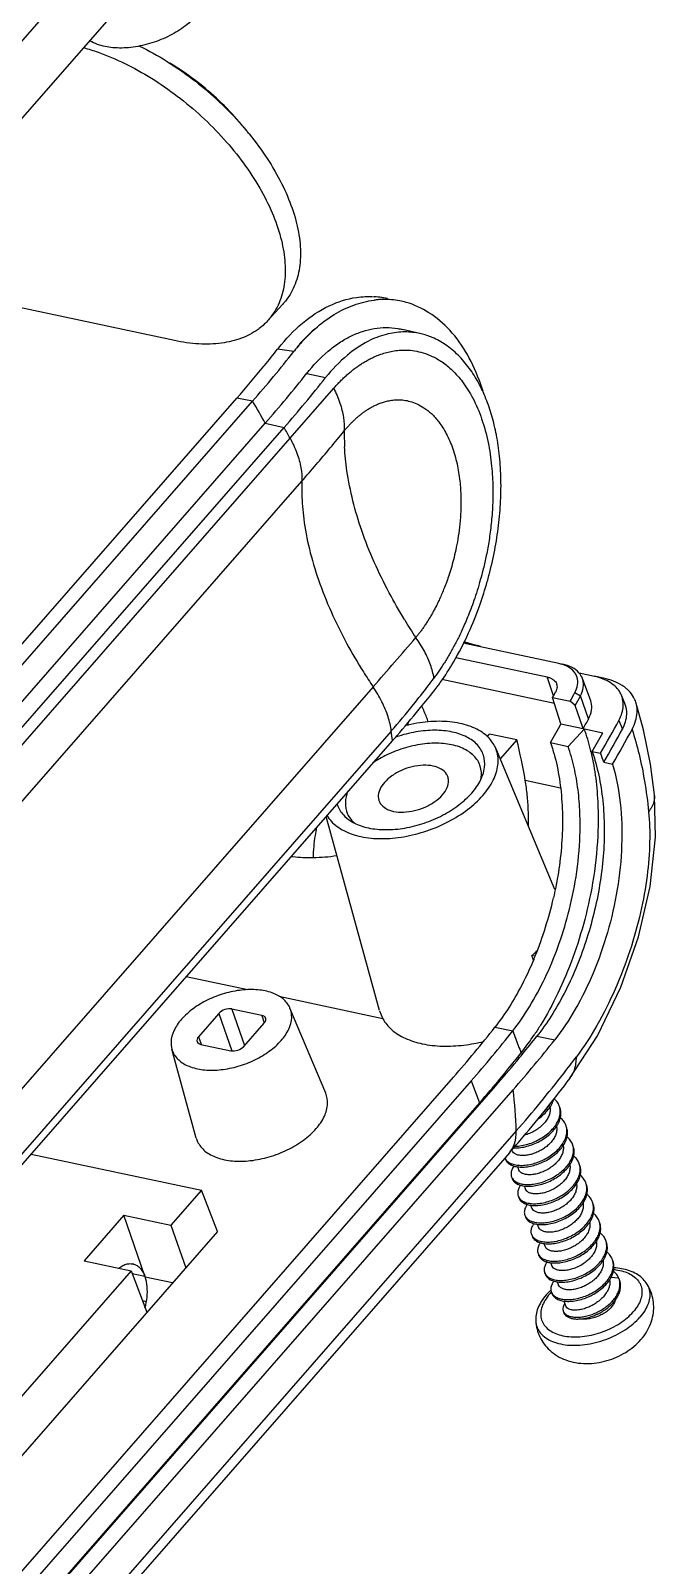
# Model space of a CAD drawing. Header units: millimetres. Extents: x 1786 to 4177, y -2705 to -1639.
# Drawn here: x 3550 to 3573.3, y -1758.7 to -1701.4 of the extents above; entities that cross this region are included whole.
import ezdxf

# ---------------------------------------------------------------- set-up
doc = ezdxf.new("R2010")
doc.units = ezdxf.units.MM

# ---------------------------------------------------------------- blocks, each defined once
blk = doc.blocks.new('*u138')
at = {"color": 7, "linetype": 'Continuous'}
for p, q in [((-7.821, -6.121, 0), (49.232, 59.084, 0)), ((-6.627, -8.152, 0), (50.427, 57.052, 0)), ((52.238, 41.722, 0), (39.396, 44.445, 0)), ((56.334, 42.585, 0), (57.001, 43.317, 0)), ((61.605, 43.561, 0), (61.433, 43.593, 0)), ((63.074, 42.016, 0), (62.258, 42.207, 0)), ((57.488, 41.241, 0), (56.775, 41.345, 0)), ((56.169, 40.592, 0), (56.196, 40.625, 0)), ((58.057, 40.281, 0), (58.885, 40.093, 0)), ((-2.067, -26.009, 0), (54.987, 39.196, 0)), ((55.674, 39.061, 0), (54.987, 39.196, 0)), ((57.321, 37.431, 0), (59.24, 39.624, 0)), ((-1.38, -26.144, 0), (55.674, 39.061, 0)), ((-0.819, -27.114, 0), (56.234, 38.091, 0)), ((0.007, -27.302, 0), (57.061, 37.903, 0)), ((56.234, 38.091, 0), (57.061, 37.903, 0)), ((0.267, -27.773, 0), (57.32, 37.432, 0)), ((0.788, -29.655, 0), (57.842, 35.55, 0)), ((69.133, 27.54, 0), (64.929, 28.432, 0)), ((65.131, 28.412, 0), (64.946, 28.464, 0)), ((64.996, 28.491, 0), (65.141, 28.45, 0)), ((65.141, 28.45, 0), (65.236, 28.423, 0)), ((65.236, 28.423, 0), (65.552, 28.335, 0)), ((64.604, 27.803, 0), (68.618, 26.952, 0)), ((68.892, 26.12, 0), (68.618, 26.952, 0)), ((70.697, 26.974, 0), (70.028, 27.116, 0)), ((71.097, 26.899, 0), (70.699, 26.983, 0)), ((60.968, 26.523, 0), (3.914, -38.682, 0)), ((63.99, 26.85, 0), (68.936, 25.801, 0)), ((69.839, 26.275, 0), (70.075, 26.118, 0)), ((70.531, 25.902, 0), (70.166, 26.889, 0)), ((62.998, 25.54, 0), (63.055, 25.61, 0)), ((68.856, 26.054, 0), (69.631, 25.89, 0)), ((69.223, 24.893, 0), (68.856, 26.054, 0)), ((69.849, 25.699, 0), (69.631, 25.89, 0)), ((70.204, 24.685, 0), (69.849, 25.699, 0)), ((70.44, 25.122, 0), (70.075, 26.118, 0)), ((72.033, 25.784, 0), (71.878, 26.154, 0)), ((71.769, 25.049, 0), (71.925, 24.666, 0)), ((61.77, 24.581, 0), (4.717, -40.624, 0)), ((65.981, 24.32, 0), (66.088, 24.442, 0)), ((67.283, 24.188, 0), (66.088, 24.442, 0)), ((69.223, 24.893, 0), (70.204, 24.685, 0)), ((69.538, 23.906, 0), (70.252, 24.675, 0)), ((70.252, 24.675, 0), (71.061, 24.503, 0)), ((4.768, -41.051, 0), (61.822, 24.154, 0)), ((68.961, 17.625, 0), (66.355, 23.824, 0)), ((67.283, 24.188, 0), (66.552, 23.354, 0)), ((68.764, 24.07, 0), (69.538, 23.906, 0)), ((70.594, 23.682, 0), (70.959, 23.604, 0)), ((71.108, 23.208, 0), (71.49, 23.127, 0)), ((67.653, 22.417, 0), (69.199, 22.09, 0)), ((73.37, 19.917, 0), (73.326, 21.779, 0)), ((73.326, 21.779, 0), (73.326, 21.779, 0)), ((61.251, 12.309, 0), (58.907, 20.822, 0)), ((68.079, 14.691, 0), (67.942, 14.72, 0)), ((68.015, 14.527, 0), (67.942, 14.72, 0)), ((55.459, 13.213, 0), (52.751, 13.787, 0)), ((61.394, 11.954, 0), (56.832, 12.921, 0)), ((54.195, 12.186, 0), (53.297, 11.161, 0)), ((54.195, 12.186, 0), (54.763, 10.544, 0)), ((56.079, 12.099, 0), (54.763, 12.378, 0)), ((54.763, 12.378, 0), (55.318, 10.773, 0)), ((58.889, 8.684, 0), (57.318, 12.419, 0)), ((61.252, 12.305, 0), (61.394, 11.954, 0)), ((55.288, 10.738, 0), (56.186, 11.764, 0)), ((56.079, 12.099, 0), (56.189, 11.765, 0)), ((66.322, 11.58, 0), (67.104, 11.414, 0)), ((53.297, 11.161, 0), (53.417, 10.83, 0)), ((53.404, 10.826, 0), (54.72, 10.547, 0)), ((68.17, 11.188, 0), (68.948, 11.023, 0)), ((53.201, 6.714, 0), (52.125, 10.621, 0)), ((67.47, 10.45, 0), (67.556, 10.432, 0)), ((7.448, -55.816, 0), (64.502, 9.389, 0)), ((65.283, 9.223, 0), (8.229, -55.981, 0)), ((9.293, -56.207, 0), (66.347, 8.998, 0)), ((10.07, -56.372, 0), (67.124, 8.833, 0)), ((65.283, 9.223, 0), (65.649, 8.259, 0)), ((66.31, 9.028, 0), (66.274, 8.986, 0)), ((69.619, 9.338, 0), (69.62, 9.339, 0)), ((65.649, 8.259, 0), (8.595, -56.945, 0)), ((67.258, 7.027, 0), (10.205, -58.178, 0)), ((67.075, 6.168, 0), (67.067, 6.189, 0)), ((66.955, 6.059, 0), (9.902, -59.146, 0)), ((45.947, 6.011, 0), (53.437, 4.423, 0)), ((66.765, 5.841, 0), (66.784, 5.783, 0)), ((67.366, 5.326, 0), (67.323, 5.451, 0)), ((67.049, 5.018, 0), (67.076, 4.941, 0)), ((53.437, 4.423, 0), (52.089, 2.883, 0)), ((54.129, 2.605, 0), (53.437, 4.423, 0)), ((67.341, 4.176, 0), (67.367, 4.099, 0)), ((67.658, 4.484, 0), (67.615, 4.608, 0)), ((67.949, 3.642, 0), (67.906, 3.766, 0)), ((50.018, 3.322, 0), (48.268, 1.322, 0)), ((50.018, 3.322, 0), (52.089, 2.883, 0)), ((50.942, 0.65, 0), (50.018, 3.322, 0)), ((52.089, 2.883, 0), (52.736, 1.013, 0)), ((67.632, 3.334, 0), (67.659, 3.258, 0)), ((68.241, 2.8, 0), (68.198, 2.924, 0)), ((54.129, 2.605, 0), (5.977, -52.427, 0)), ((67.924, 2.492, 0), (67.951, 2.416, 0)), ((68.532, 1.958, 0), (68.489, 2.082, 0)), ((68.216, 1.65, 0), (68.242, 1.574, 0)), ((50.339, 0.883, 0), (5.33, -50.557, 0)), ((48.268, 1.322, 0), (50.339, 0.883, 0)), ((50.339, 0.883, 0), (51.031, -0.935, 0)), ((50.381, 0.773, 0), (50.94, 0.655, 0)), ((68.507, 0.808, 0), (68.534, 0.732, 0)), ((68.824, 1.116, 0), (68.781, 1.24, 0)), ((50.94, 0.655, 0), (50.955, 0.614, 0)), ((52.162, 0.357, 0), (50.955, 0.613, 0)), ((69.115, 0.274, 0), (69.072, 0.399, 0)), ((71.425, 0.607, 0), (71.758, 0.582, 0)), ((71.779, 0.528, 0), (71.758, 0.582, 0)), ((71.805, 0.452, 0), (71.779, 0.528, 0)), ((50.836, -0.422, 0), (51.002, -0.457, 0)), ((68.799, -0.034, 0), (68.825, -0.11, 0)), ((69.442, -0.669, 0), (69.363, -0.442, 0)), ((69.321, -0.875, 0), (69.348, -0.952, 0))]:
    blk.add_line(p, q, dxfattribs=at)
at = {"color": 7, "linetype": 'Continuous', "elevation": 0}
for points in [[(73.326, 21.779), (73.155, 23.125), (72.852, 24.629), (72.512, 25.842)], [(69.619, 9.338), (70.822, 11.194), (71.858, 13.339), (72.629, 15.546), (73.137, 17.753), (73.37, 19.917)]]:
    blk.add_lwpolyline(points, dxfattribs=at)
at = {"color": 7, "linetype": 'Continuous'}
for centre, radius, start, end in [((61.476, 39.727, 0), 3.796, 94.43576, 97.01885), ((60.785, 40.169, 0), 3.485, 80.64893, 86.18584), ((61.469, 39.814, 0), 3.709, 91.87172, 94.43507), ((61.472, 39.978, 0), 3.545, 90.72969, 92.01654), ((61.464, 39.926, 0), 3.596, 90.65311, 91.85158), ((60.798, 40.253, 0), 3.4, 79.23643, 80.63051), ((61.464, 39.909, 0), 3.614, 79.41422, 90.65339), ((61.473, 40.008, 0), 3.515, 79.2898, 90.75265), ((13.254, 76.214, 0), 56.39, 318.78696, 321.66841), ((14.168, 75.017, 0), 54.306, 320.70648, 321.6806), ((66.815, 33.494, 0), 12.745, 141.72584, 141.97844), ((64.215, 35.943, 0), 8.563, 141.54629, 141.78482), ((12.345, 76.518, 0), 56.668, 318.80589, 320.65515), ((13.605, 75.428, 0), 56.668, 318.78696, 321.66841), ((13.672, 75.903, 0), 57.676, 318.78787, 321.61956), ((11.579, 12.918, 0), 51.262, 29.41076, 30.66309), ((12.792, 13.212, 0), 50.688, 28.54232, 29.15085), ((70.944, 37.672, 0), 11.244, 179.58398, 183.11305), ((66.881, 35.2, 0), 9.046, 177.78149, 181.32492), ((51.003, 35.331, 0), 15.247, 343.88241, 344.45274), ((86.363, 43.993, 0), 28.066, 211.14947, 213.06438), ((-208.015, 261.823, 0), 357.378, 318.82119, 319.2795), ((81.05, 40.058, 0), 24.217, 212.1432, 213.97928), ((34.022, 48.853, 0), 36.866, 321.18527, 322.7719), ((19.481, 61.307, 0), 56.33, 320.67529, 321.63293), ((34.05, 48.831, 0), 36.83, 322.77192, 323.46659), ((56.041, 32.362, 0), 9.698, 321.64295, 323.34628), ((55.669, 32.64, 0), 10.163, 323.34203, 324.43896), ((33.314, 45.333, 0), 40.434, 331.52284, 331.90903), ((33.523, 45.659, 0), 41.166, 331.2989, 331.90865), ((34.161, 48.74, 0), 36.686, 318.81341, 321.18634), ((57.285, 22.864, 0), 6.467, 21.04012, 25.76924), ((33.615, 45.579, 0), 41.329, 331.24821, 331.9085), ((17.727, 62.752, 0), 58.602, 319.08691, 320.5805), ((58.436, 25.077, 0), 4.085, 356.43755, 358.41472), ((57.662, 23.015, 0), 6.061, 19.95638, 20.99246), ((57.78, 23.058, 0), 5.935, 18.74264, 19.95695), ((33.99, 44.578, 0), 41.318, 331.21908, 331.90872), ((33.402, 45.599, 0), 43.524, 329.64616, 331.82594), ((36.078, 21.266, 0), 25.905, 6.40122, 7.35339), ((16.608, 63.715, 0), 60.078, 318.81417, 319.09142), ((63.861, 18.809, 0), 5.821, 108.64418, 109.17588), ((32.887, 44.624, 0), 41.347, 330.19196, 331.49778), ((60.846, 21.428, 0), 9.95, 13.50255, 19.04679), ((33.071, 45.578, 0), 43.444, 329.73503, 330.98115), ((33.53, 45.231, 0), 43.555, 329.62731, 331.82518), ((33.949, 45.216, 0), 43.557, 329.52744, 331.82913), ((43.637, 18.317, 0), 24.364, 9.68992, 13.94586), ((60.239, 21.272, 0), 10.576, 13.11289, 13.55352), ((60.582, 19.486, 0), 11.165, 19.47307, 21.64438), ((58.262, 26.353, 0), 7.324, 270.54918, 278.75148), ((52.644, 20.974, 0), 16.67, 337.9521, 347.09557), ((64.616, 18.542, 0), 5.067, 311.03005, 314.51077), ((53.577, 20.615, 0), 15.67, 337.24167, 337.70355), ((53.501, 20.646, 0), 15.753, 337.7033, 337.88751), ((23.301, 45.467, 0), 54.764, 318.793, 321.77315), ((23.171, 46.09, 0), 55.969, 318.79971, 321.71637), ((23.549, 46.986, 0), 57.918, 318.79522, 321.61512), ((58.35, 17.718, 0), 11.662, 321.44719, 326.38418), ((24.658, 45.579, 0), 55.461, 320.63026, 321.67781), ((24.347, 44.465, 0), 54.924, 319.81984, 321.73404), ((23.734, 46.334, 0), 56.655, 320.22698, 320.63249), ((27.172, 42.369, 0), 53.437, 322.11052, 323.09206), ((22.561, 47.316, 0), 58.185, 318.8095, 320.2225), ((24.341, 44.61, 0), 57.047, 318.79074, 322.08084), ((22.489, 46.027, 0), 57.351, 318.81213, 319.76995), ((43.155, 6.139, 0), 24.12, 2.10807, 6.41184), ((25.043, 42.845, 0), 55.765, 319.68564, 323.07056), ((67.543, 8.92, 0), 1.403, 326.73009, 329.09736), ((68.494, 7.876, 0), 0.7, 12.4725, 19.05235), ((22.372, 45.071, 0), 59.242, 318.81248, 319.71457), ((68.784, 7.034, 0), 0.701, 12.47519, 19.04789), ((69.075, 6.191, 0), 0.702, 12.47826, 19.04456), ((67.114, 5.984, 0), 0.377, 202.11955, 211.46949), ((67.111, 5.982, 0), 0.374, 211.47393, 213.19007), ((67.246, 6.126, 0), 0.572, 233.95969, 239.85896), ((69.365, 5.349, 0), 0.703, 12.48164, 19.04233), ((67.406, 5.142, 0), 0.378, 199.22579, 211.45404), ((67.405, 5.142, 0), 0.376, 211.4494, 213.70224), ((69.656, 4.507, 0), 0.704, 12.48525, 19.04115), ((67.698, 4.301, 0), 0.378, 199.24843, 214.22638), ((69.947, 3.665, 0), 0.705, 12.489, 19.04097), ((67.99, 3.459, 0), 0.379, 199.26902, 211.46006), ((67.992, 3.46, 0), 0.381, 211.43791, 214.74912), ((70.238, 2.823, 0), 0.705, 12.49281, 19.04176), ((68.282, 2.617, 0), 0.379, 199.28729, 211.46726), ((68.285, 2.619, 0), 0.383, 211.43681, 215.27049), ((70.529, 1.981, 0), 0.706, 12.4966, 19.04344), ((68.573, 1.776, 0), 0.379, 199.30296, 211.47682), ((68.579, 1.778, 0), 0.385, 211.43855, 215.79052), ((69.818, 2.221, 0), 1.471, 326.03482, 326.74862), ((70.82, 1.139, 0), 0.706, 12.50029, 19.04596), ((50.299, 0.659, 0), 0.543, 74.05533, 77.97186), ((68.865, 0.934, 0), 0.379, 199.31581, 211.48841), ((68.872, 0.938, 0), 0.387, 211.44289, 216.30924), ((70.6, -1.949, 0), 2.695, 133.27894, 138.75168), ((70.757, -2.111, 0), 2.92, 132.48609, 133.33849), ((70.113, 1.377, 0), 1.467, 326.27433, 326.74985), ((71.128, 0.304, 0), 0.688, 9.20253, 19.06345), ((72.207, -0.164, 0), 0.922, 29.16605, 34.33863), ((70.447, -1.652, 0), 2.295, 136.40853, 138.80221), ((70.513, -1.714, 0), 2.385, 135.82925, 136.41982), ((69.156, 0.092, 0), 0.378, 199.3256, 211.50168), ((69.165, 0.097, 0), 0.389, 211.44962, 216.82668), ((69.612, -0.768, 0), 0.31, 215.10016, 218.04398)]:
    blk.add_arc(centre, radius, start, end, dxfattribs=at)
for centre, ratio, start_param, end_param in [((54.532, 12.115, 0), 0.586505, 0.771839, 2.342559), ((55.848, 11.836, 0), 0.586416, 5.484232, 7.054952), ((53.635, 11.089, 0), 0.586416, 2.342639, 3.91336), ((54.951, 10.81, 0), 0.586505, -2.369754, -0.799034)]:
    blk.add_ellipse(centre, major_axis=(0.401, 0.139), ratio=ratio, start_param=start_param, end_param=end_param, dxfattribs=at)
for points, start_tangent, end_tangent in [([(53.202, 55.985, 0), (52.646, 55.48, 0), (51.942, 55.058, 0), (51.146, 54.752, 0), (50.323, 54.586, 0), (49.539, 54.575, 0), (48.859, 54.719, 0), (48.527, 54.874, 0)], (-0.658501, -0.75258), (-0.859292, 0.511485)), ([(48.25, 54.577, 0), (48.885, 54.377, 0), (50.059, 53.884, 0), (51.228, 53.237, 0), (52.366, 52.452, 0), (53.437, 51.554, 0), (54.417, 50.561, 0), (55.272, 49.507, 0), (55.987, 48.415, 0), (56.535, 47.321, 0), (56.907, 46.247, 0), (57.089, 45.231, 0), (57.078, 44.292, 0), (56.874, 43.463, 0), (56.481, 42.762, 0), (56.334, 42.585, 0)], (0.963807, -0.2666), (-0.674735, -0.73806)), ([(50.678, 54.659, 0), (50.711, 54.643, 0), (51.883, 53.995, 0), (53.024, 53.208, 0), (54.097, 52.307, 0), (55.08, 51.312, 0), (55.937, 50.256, 0), (56.654, 49.16, 0), (57.204, 48.064, 0), (57.576, 46.987, 0), (57.759, 45.968, 0), (57.748, 45.027, 0), (57.543, 44.197, 0), (57.149, 43.493, 0), (57.001, 43.317, 0)], (0.900521, -0.434812), (-0.674735, -0.73806)), ([(55.5, 50.819, 0), (55.194, 51.199, 0), (54.326, 52.131, 0), (53.359, 52.982, 0), (52.324, 53.725, 0), (52.043, 53.9, 0)], (-0.61132, 0.791384), (-0.855488, 0.517823)), ([(56.81, 41.389, 0), (57.871, 42.484, 0), (59.039, 43.244, 0), (60.238, 43.615, 0), (61.017, 43.646, 0)], (0.624233, 0.781239), (0.997764, -0.066839)), ([(58.421, 42.236, 0), (59.259, 42.86, 0), (60.123, 43.279, 0), (61.012, 43.494, 0)], (0.749652, 0.661833), (0.992517, 0.122107)), ([(65.798, 39.492, 0), (65.686, 39.83, 0), (65.111, 41.104, 0), (64.339, 42.171, 0), (63.424, 42.944, 0), (62.415, 43.395, 0), (62.128, 43.461, 0)], (-0.295645, 0.955298), (-0.982925, 0.184006)), ([(56.334, 42.585, 0), (55.913, 42.211, 0), (55.181, 41.822, 0), (54.309, 41.608, 0), (53.319, 41.574, 0), (52.238, 41.722, 0)], (-0.674735, -0.73806), (-0.97824, 0.207477)), ([(58.421, 42.236, 0), (57.957, 41.786, 0), (57.51, 41.269, 0)], (-0.74904, -0.662525), (-0.621851, -0.783136)), ([(58.42, 42.235, 0), (57.937, 41.786, 0), (57.51, 41.269, 0)], (-0.772498, -0.635018), (-0.593186, -0.805066)), ([(58.057, 40.281, 0), (58.988, 41.25, 0), (59.482, 41.62, 0), (59.989, 41.911, 0), (60.504, 42.12, 0), (61.022, 42.246, 0), (61.54, 42.289, 0), (62.051, 42.248, 0), (62.257, 42.207, 0)], (0.620013, 0.784592), (0.973559, -0.228438)), ([(63.074, 42.016, 0), (62.952, 42.042, 0), (62.281, 42.096, 0), (61.546, 41.992, 0), (60.737, 41.682, 0), (59.838, 41.08, 0), (58.885, 40.093, 0)], (-0.97355, 0.228472), (-0.620688, -0.784057)), ([(65.987, 31.149, 0), (66.021, 31.27, 0), (66.285, 32.383, 0), (66.465, 33.465, 0), (66.566, 34.543, 0), (66.586, 35.613, 0), (66.524, 36.647, 0), (66.386, 37.582, 0), (66.186, 38.412, 0), (65.926, 39.168, 0), (65.601, 39.865, 0), (65.194, 40.511, 0), (64.703, 41.082, 0), (64.157, 41.533, 0), (63.571, 41.854, 0), (63.074, 42.016, 0)], (0.271555, 0.962423), (-0.97355, 0.228472)), ([(59.24, 39.624, 0), (59.368, 39.766, 0), (59.501, 39.907, 0), (59.64, 40.044, 0), (59.783, 40.178, 0), (59.93, 40.306, 0), (60.081, 40.429, 0), (60.233, 40.544, 0), (60.382, 40.648, 0), (60.534, 40.746, 0), (60.705, 40.846, 0), (60.891, 40.944, 0), (61.093, 41.036, 0), (61.315, 41.122, 0), (61.559, 41.197, 0), (61.827, 41.256, 0), (62.12, 41.294, 0), (62.441, 41.302, 0), (62.79, 41.269, 0), (63.166, 41.182, 0), (63.57, 41.026, 0), (64, 40.779, 0), (64.446, 40.417, 0), (64.898, 39.907, 0), (65.346, 39.197, 0), (65.739, 38.284, 0), (66.022, 37.246, 0), (66.177, 36.212, 0), (66.231, 35.262, 0), (66.214, 34.385, 0), (66.147, 33.583, 0), (66.048, 32.86, 0), (65.927, 32.209, 0), (65.792, 31.623, 0), (65.692, 31.244, 0)], (0.658258, 0.752792), (-0.268033, -0.96341)), ([(59.24, 39.624, 0), (59.512, 38.977, 0), (59.667, 38.347, 0), (59.701, 37.754, 0)], (0.45176, -0.892139), (-0.049709, -0.998764)), ([(59.701, 37.754, 0), (59.796, 37.867, 0), (59.896, 37.979, 0), (59.999, 38.089, 0), (60.106, 38.195, 0), (60.216, 38.298, 0), (60.328, 38.396, 0), (60.441, 38.488, 0), (60.552, 38.572, 0), (60.665, 38.651, 0), (60.791, 38.731, 0), (60.929, 38.81, 0), (61.078, 38.885, 0), (61.242, 38.956, 0), (61.421, 39.018, 0), (61.618, 39.07, 0), (61.833, 39.106, 0), (62.068, 39.12, 0), (62.323, 39.104, 0), (62.598, 39.049, 0), (62.892, 38.942, 0), (63.205, 38.769, 0), (63.529, 38.511, 0), (63.858, 38.146, 0), (64.184, 37.632, 0), (64.47, 36.968, 0), (64.676, 36.213, 0), (64.789, 35.457, 0), (64.828, 34.762, 0), (64.814, 34.121, 0), (64.765, 33.533, 0), (64.691, 33.003, 0), (64.6, 32.525, 0), (64.5, 32.097, 0), (64.393, 31.713, 0), (64.284, 31.37, 0), (64.176, 31.063, 0), (64.069, 30.789, 0), (63.966, 30.544, 0), (63.867, 30.324, 0), (63.771, 30.126, 0), (63.679, 29.946, 0), (63.593, 29.788, 0), (63.507, 29.636, 0), (63.415, 29.482, 0), (63.321, 29.332, 0), (63.225, 29.188, 0), (63.129, 29.051, 0), (63.033, 28.92, 0), (62.937, 28.797, 0), (62.842, 28.681, 0)], (0.634157, 0.773204), (-0.642767, -0.766061)), ([(57.842, 35.55, 0), (58.47, 36.276, 0), (59.089, 37.01, 0), (59.701, 37.754, 0)], (0.658483, 0.752595), (0.629613, 0.776909)), ([(57.32, 37.432, 0), (57.622, 36.773, 0), (57.797, 36.139, 0), (57.842, 35.551, 0)], (0.477822, -0.878457), (-0.039263, -0.999229)), ([(62.344, 29.475, 0), (61.677, 30.649, 0), (60.47, 33.387, 0), (59.822, 36.007, 0), (59.717, 37.061, 0)], (-0.516918, 0.856035), (-0.054189, 0.998531)), ([(57.838, 34.99, 0), (57.923, 33.889, 0), (58.168, 32.575, 0), (58.568, 31.214, 0), (59.122, 29.82, 0), (59.82, 28.41, 0), (60.545, 27.173, 0)], (0.022411, -0.999749), (0.53199, -0.846751)), ([(65.651, 31.098, 0), (65.507, 30.629, 0), (65.364, 30.209, 0), (65.224, 29.834, 0), (65.089, 29.498, 0), (64.959, 29.196, 0), (64.834, 28.923, 0), (64.714, 28.675, 0), (64.603, 28.456, 0), (64.492, 28.246, 0), (64.373, 28.033, 0), (64.252, 27.825, 0), (64.13, 27.624, 0), (64.007, 27.432, 0), (63.885, 27.247, 0), (63.763, 27.072, 0), (63.643, 26.907, 0)], (-0.277609, -0.960694), (-0.59551, -0.803348)), ([(63.936, 26.73, 0), (64.502, 27.605, 0), (65.163, 28.885, 0), (65.655, 30.106, 0), (65.987, 31.149, 0)], (0.58162, 0.813461), (0.271555, 0.962423)), ([(63.643, 26.907, 0), (63.493, 27.481, 0), (63.223, 28.079, 0), (62.842, 28.681, 0)], (-0.158062, 0.987429), (-0.586184, 0.810178)), ([(65.206, 28.381, 0), (65.202, 28.384, 0), (65.131, 28.412, 0)], (-0.873392, 0.487019), (-0.962974, 0.269595)), ([(65.696, 28.278, 0), (65.681, 28.286, 0), (65.619, 28.313, 0), (65.552, 28.335, 0)], (-0.879409, 0.476067), (-0.962998, 0.26951)), ([(68.618, 26.952, 0), (68.746, 26.914, 0), (68.855, 26.86, 0), (68.942, 26.79, 0), (69.005, 26.707, 0), (69.033, 26.643, 0)], (0.97824, -0.207477), (0.307245, -0.95163)), ([(69.291, 27.499, 0), (69.133, 27.54, 0)], (-0.953505, 0.301378), (-0.97824, 0.207477)), ([(69.51, 27.409, 0), (69.291, 27.499, 0)], (-0.886041, 0.463607), (-0.953505, 0.301378)), ([(70.165, 26.889, 0), (70.015, 27.137, 0), (69.713, 27.368, 0), (69.297, 27.513, 0)], (-0.350646, 0.936508), (-0.97824, 0.207477)), ([(69.839, 26.275, 0), (69.955, 26.612, 0), (69.936, 26.927, 0), (69.784, 27.199, 0), (69.51, 27.409, 0)], (0.470866, 0.882205), (-0.886041, 0.463607)), ([(71.072, 26.863, 0), (70.697, 26.974, 0)], (-0.932203, 0.361935), (-0.97824, 0.207477)), ([(61.77, 24.581, 0), (61.627, 25.206, 0), (61.356, 25.861, 0), (60.968, 26.523, 0)], (-0.127961, 0.991779), (-0.559082, 0.829112)), ([(69.033, 26.643, 0), (69.041, 26.613, 0), (69.05, 26.511, 0), (69.031, 26.404, 0), (68.985, 26.294, 0)], (0.307245, -0.95163), (-0.470866, -0.882205)), ([(70.075, 26.118, 0), (70.203, 26.489, 0), (70.183, 26.837, 0), (70.165, 26.889, 0)], (0.470866, 0.882205), (-0.350646, 0.936508)), ([(71.391, 26.704, 0), (71.072, 26.863, 0)], (-0.844874, 0.534966), (-0.932203, 0.361935)), ([(72.105, 26.438, 0), (71.906, 26.584, 0), (71.534, 26.77, 0), (71.097, 26.899, 0)], (-0.759637, 0.650348), (-0.97824, 0.207477)), ([(71.878, 26.154, 0), (71.827, 26.258, 0), (71.645, 26.501, 0), (71.391, 26.704, 0)], (-0.386363, 0.922347), (-0.844874, 0.534966)), ([(72.512, 25.842, 0), (72.415, 26.064, 0), (72.203, 26.347, 0), (72.105, 26.438, 0)], (-0.304212, 0.952605), (-0.759637, 0.650348)), ([(70.44, 25.122, 0), (70.569, 25.498, 0), (70.549, 25.849, 0), (70.531, 25.901, 0)], (0.470866, 0.882205), (-0.350177, 0.936684)), ([(71.769, 25.049, 0), (71.903, 25.371, 0), (71.958, 25.685, 0), (71.932, 25.984, 0), (71.878, 26.154, 0)], (0.471902, 0.881651), (-0.386363, 0.922347)), ([(71.925, 24.666, 0), (72.059, 24.99, 0), (72.114, 25.307, 0), (72.089, 25.609, 0), (72.033, 25.784, 0)], (0.471902, 0.881651), (-0.386759, 0.922181)), ([(72.347, 24.653, 0), (72.504, 25.028, 0), (72.568, 25.396, 0), (72.538, 25.744, 0), (72.512, 25.842, 0)], (0.471977, 0.881611), (-0.304212, 0.952605)), ([(66.355, 23.823, 0), (66.082, 24.245, 0), (65.531, 24.656, 0), (64.78, 24.916, 0), (63.882, 25.006, 0), (62.896, 24.921, 0), (62.361, 24.806, 0)], (-0.389768, 0.920913), (-0.968193, -0.250206)), ([(65.788, 22.653, 0), (65.865, 22.988, 0), (65.818, 23.515, 0), (65.551, 23.968, 0), (65.084, 24.316, 0), (64.448, 24.536, 0), (63.687, 24.612, 0), (62.852, 24.54, 0), (62, 24.324, 0)], (0.326978, 0.945032), (-0.947521, -0.319692)), ([(72.347, 24.653, 0), (72.652, 23.563, 0), (72.895, 22.383, 0), (73.074, 21.039, 0)], (0.302617, -0.953112), (0.096736, -0.99531)), ([(65.727, 22.649, 0), (65.629, 23.161, 0), (65.297, 23.582, 0), (64.758, 23.88, 0), (64.055, 24.029, 0), (63.246, 24.018, 0), (62.395, 23.847, 0), (61.573, 23.53, 0), (60.943, 23.164, 0)], (0.038762, 0.999248), (-0.822025, -0.569451)), ([(65.793, 21.756, 0), (66.247, 22.422, 0), (66.453, 23.088, 0), (66.397, 23.71, 0), (66.355, 23.823, 0)], (0.658501, 0.75258), (-0.389768, 0.920913)), ([(67.104, 11.414, 0), (67.841, 12.48, 0), (68.513, 13.723, 0), (69.085, 15.091, 0), (69.544, 16.56, 0), (69.884, 18.183, 0), (70.058, 20.005, 0), (70.055, 20.987, 0), (69.972, 22.001, 0), (69.801, 22.978, 0), (69.537, 23.906, 0)], (0.619218, 0.785219), (-0.327217, 0.944949)), ([(70.54, 23.672, 0), (70.552, 23.619, 0), (70.748, 22.503, 0), (70.808, 21.926, 0), (70.843, 21.349, 0), (70.848, 20.232, 0), (70.652, 18.155, 0), (70.265, 16.306, 0), (69.743, 14.635, 0), (69.089, 13.078, 0), (68.32, 11.664, 0), (68.062, 11.262, 0)], (0.226876, -0.973924), (-0.554727, -0.832033)), ([(70.594, 23.682, 0), (70.881, 22.648, 0), (71.059, 21.521, 0), (71.124, 20.324, 0), (71.078, 19.084, 0), (70.923, 17.821, 0), (70.666, 16.565, 0), (70.313, 15.335, 0), (69.876, 14.161, 0), (69.364, 13.063, 0), (68.791, 12.065, 0), (68.17, 11.188, 0)], (0.327214, -0.94495), (-0.620047, -0.784565)), ([(68.764, 24.07, 0), (69.051, 23.036, 0), (69.227, 21.91, 0), (69.29, 20.713, 0), (69.241, 19.474, 0), (69.083, 18.211, 0), (68.893, 17.251, 0)], (0.327214, -0.94495), (-0.223614, -0.974678)), ([(64.249, 22.578, 0), (64.193, 22.692, 0), (63.959, 22.911, 0), (63.609, 23.042, 0), (63.174, 23.077, 0), (62.69, 23.011, 0), (62.222, 22.853, 0), (61.795, 22.612, 0), (61.465, 22.319, 0)], (-0.335351, 0.942093), (-0.658501, -0.75258)), ([(71.49, 23.127, 0), (71.823, 21.431, 0), (71.89, 19.569, 0), (71.695, 17.632, 0), (71.266, 15.737, 0), (70.638, 13.955, 0), (69.852, 12.366, 0), (68.948, 11.023, 0)], (0.280879, -0.959743), (-0.620672, -0.78407)), ([(61.465, 22.319, 0), (61.259, 22, 0), (61.197, 21.682, 0), (61.226, 21.531, 0)], (-0.658501, -0.75258), (0.316156, -0.948707)), ([(64.014, 21.779, 0), (64.22, 22.098, 0), (64.281, 22.416, 0), (64.249, 22.578, 0)], (0.658501, 0.75258), (-0.335351, 0.942093)), ([(65.306, 21.859, 0), (65.691, 22.423, 0), (65.788, 22.653, 0)], (0.658501, 0.75258), (0.326978, 0.945032)), ([(65.693, 22.403, 0), (65.727, 22.649, 0)], (0.228767, 0.973481), (0.038762, 0.999248)), ([(67.796, 20.397, 0), (67.796, 20.414, 0), (67.789, 21.101, 0), (67.741, 21.771, 0), (67.653, 22.417, 0)], (0.019543, 0.999809), (-0.168947, 0.985625)), ([(58.94, 20.879, 0), (59.131, 20.618, 0), (59.683, 20.207, 0), (60.433, 19.948, 0), (61.332, 19.857, 0), (62.318, 19.943, 0), (63.323, 20.197, 0), (64.279, 20.604, 0), (65.122, 21.136, 0), (65.793, 21.756, 0)], (0.503127, -0.864212), (0.658501, 0.75258)), ([(59.863, 21.934, 0), (59.751, 21.449, 0), (59.849, 20.937, 0)], (-0.378423, -0.925633), (0.416773, -0.90901)), ([(59.97, 20.639, 0), (60.13, 20.547, 0), (60.766, 20.327, 0), (61.527, 20.251, 0), (62.362, 20.323, 0), (63.214, 20.539, 0), (64.024, 20.884, 0), (64.738, 21.334, 0), (65.306, 21.859, 0)], (0.841422, -0.540378), (0.658501, 0.75258)), ([(61.226, 21.531, 0), (61.286, 21.406, 0), (61.52, 21.187, 0), (61.87, 21.055, 0), (62.305, 21.02, 0), (62.788, 21.087, 0), (63.257, 21.245, 0), (63.684, 21.486, 0), (64.014, 21.779, 0)], (0.316156, -0.948707), (0.658501, 0.75258)), ([(73.325, 21.779, 0), (73.305, 21.493, 0), (73.074, 21.039, 0)], (0.088616, -0.996066), (-0.615323, -0.788275)), ([(59.387, 21.377, 0), (59.396, 21.348, 0), (59.663, 20.895, 0), (59.97, 20.639, 0)], (0.279913, -0.960025), (0.841422, -0.540378)), ([(59.849, 20.937, 0), (60.163, 20.531, 0)], (0.416773, -0.90901), (0.758529, -0.651639)), ([(73.074, 21.039, 0), (73.12, 19.711, 0), (73.006, 18.229, 0), (72.718, 16.617, 0), (72.249, 14.934, 0), (71.605, 13.253, 0), (70.803, 11.659, 0), (69.901, 10.279, 0)], (0.096645, -0.995319), (-0.600457, -0.799657)), ([(58.485, 20.36, 0), (58.418, 19.99, 0), (58.332, 19.029, 0)], (-0.204087, -0.978953), (-0.03039, -0.999538)), ([(57.38, 19.075, 0), (57.443, 19.068, 0), (58.332, 19.029, 0)], (0.994163, -0.107887), (0.999942, 0.01081)), ([(68.027, 14.553, 0), (67.514, 13.455, 0), (66.941, 12.458, 0), (66.322, 11.58, 0)], (-0.38685, -0.922143), (-0.618475, -0.785804)), ([(57.318, 12.42, 0), (57.305, 12.449, 0), (57.011, 12.823, 0), (56.532, 13.087, 0), (55.909, 13.219, 0), (55.191, 13.209, 0), (54.436, 13.057, 0), (53.707, 12.777, 0), (53.061, 12.389, 0), (52.551, 11.927, 0)], (-0.384669, 0.923055), (-0.658501, -0.75258)), ([(56.932, 10.998, 0), (57.264, 11.498, 0), (57.392, 11.995, 0), (57.318, 12.42, 0)], (0.658501, 0.75258), (-0.384669, 0.923055)), ([(52.551, 11.927, 0), (52.219, 11.427, 0), (52.091, 10.93, 0), (52.125, 10.621, 0)], (-0.658501, -0.75258), (0.262345, -0.964974)), ([(61.394, 11.954, 0), (61.791, 11.468, 0), (62.38, 11.095, 0), (63.13, 10.851, 0), (64.005, 10.75, 0), (64.961, 10.796, 0), (65.824, 10.955, 0)], (0.482686, -0.875794), (0.971007, 0.239052)), ([(52.125, 10.621, 0), (52.178, 10.476, 0), (52.472, 10.102, 0), (52.951, 9.838, 0), (53.574, 9.706, 0), (54.292, 9.716, 0), (55.047, 9.868, 0), (55.776, 10.148, 0), (56.422, 10.535, 0), (56.932, 10.998, 0)], (0.262345, -0.964974), (0.658501, 0.75258)), ([(67.104, 11.414, 0), (67.225, 11.091, 0), (67.348, 10.771, 0), (67.47, 10.45, 0)], (0.356979, -0.934112), (0.356579, -0.934265)), ([(69.62, 9.339, 0), (69.811, 9.697, 0), (69.901, 10.279, 0)], (0.598633, 0.801023), (-0.01785, 0.999841)), ([(58.466, 7.127, 0), (58.83, 7.674, 0), (58.97, 8.219, 0), (58.889, 8.684, 0)], (0.658501, 0.75258), (-0.384669, 0.923055)), ([(68.224, 7.558, 0), (68.305, 7.617, 0), (68.525, 7.808, 0), (68.704, 8.018, 0), (68.771, 8.118, 0)], (0.822022, 0.569456), (0.516844, 0.85608)), ([(68.452, 7.839, 0), (68.499, 7.885, 0), (68.678, 8.094, 0), (68.716, 8.15, 0)], (0.729303, 0.684191), (0.548406, 0.836212)), ([(68.771, 8.118, 0), (68.835, 8.237, 0), (68.891, 8.385, 0)], (0.516844, 0.85608), (0.287214, 0.957866)), ([(69.155, 8.104, 0), (69.15, 8.119, 0), (69.05, 8.302, 0), (68.923, 8.435, 0)], (-0.326789, 0.945097), (-0.763893, 0.645343)), ([(68.59, 7.497, 0), (68.456, 7.332, 0), (68.288, 7.178, 0), (68.097, 7.045, 0), (67.893, 6.938, 0), (67.68, 6.858, 0), (67.627, 6.842, 0)], (-0.559309, -0.828959), (-0.96412, -0.265466)), ([(68.738, 8.069, 0), (68.745, 8.018, 0), (68.738, 7.846, 0), (68.685, 7.67, 0), (68.59, 7.497, 0)], (0.183674, -0.982987), (-0.559309, -0.828959)), ([(69.008, 7.308, 0), (69.102, 7.477, 0), (69.177, 7.699, 0), (69.193, 7.916, 0), (69.177, 8.027, 0)], (0.548411, 0.836209), (-0.216309, 0.976325)), ([(69.062, 7.276, 0), (69.129, 7.401, 0), (69.203, 7.623, 0), (69.219, 7.839, 0), (69.182, 8.028, 0)], (0.516717, 0.856157), (-0.326789, 0.945097)), ([(69.447, 7.262, 0), (69.44, 7.282, 0), (69.338, 7.464, 0), (69.198, 7.606, 0)], (-0.326696, 0.94513), (-0.778342, 0.62784)), ([(53.201, 6.714, 0), (53.259, 6.555, 0), (53.581, 6.145, 0), (54.105, 5.856, 0), (54.788, 5.712, 0), (55.575, 5.723, 0), (56.401, 5.889, 0), (57.2, 6.196, 0), (57.908, 6.62, 0), (58.466, 7.127, 0)], (0.262345, -0.964974), (0.658501, 0.75258)), ([(66.955, 6.059, 0), (67.185, 6.464, 0), (67.258, 7.027, 0)], (0.656905, 0.753973), (-0.036044, 0.99935)), ([(66.959, 5.631, 0), (67.072, 5.578, 0), (67.278, 5.528, 0), (67.52, 5.516, 0), (67.787, 5.542, 0), (68.067, 5.608, 0), (68.35, 5.712, 0), (68.622, 5.85, 0), (68.873, 6.018, 0), (69.091, 6.211, 0), (69.268, 6.421, 0), (69.396, 6.641, 0), (69.469, 6.863, 0), (69.484, 7.079, 0), (69.469, 7.185, 0)], (0.864212, -0.503128), (-0.216333, 0.97632)), ([(67.15, 6.282, 0), (67.249, 6.281, 0), (67.515, 6.307, 0), (67.796, 6.372, 0), (68.078, 6.474, 0), (68.351, 6.612, 0), (68.602, 6.779, 0), (68.821, 6.971, 0), (69, 7.181, 0), (69.062, 7.276, 0)], (0.999236, -0.039082), (0.516717, 0.856157)), ([(67.211, 6.357, 0), (67.223, 6.357, 0), (67.489, 6.383, 0), (67.769, 6.448, 0), (68.052, 6.551, 0), (68.324, 6.688, 0), (68.576, 6.856, 0), (68.795, 7.048, 0), (68.973, 7.257, 0), (69.008, 7.308, 0)], (0.999862, 0.016634), (0.548411, 0.836209)), ([(69.029, 7.227, 0), (69.036, 7.183, 0), (69.03, 7.01, 0), (68.977, 6.83, 0), (68.882, 6.656, 0)], (0.183986, -0.982929), (-0.559309, -0.828959)), ([(69.354, 6.434, 0), (69.423, 6.564, 0), (69.496, 6.786, 0), (69.511, 7.002, 0), (69.473, 7.186, 0)], (0.516609, 0.856221), (-0.326696, 0.94513)), ([(69.738, 6.421, 0), (69.73, 6.444, 0), (69.627, 6.626, 0), (69.49, 6.764, 0)], (-0.326621, 0.945155), (-0.778595, 0.627527)), ([(66.936, 5.587, 0), (67.098, 5.502, 0), (67.305, 5.452, 0), (67.547, 5.439, 0), (67.813, 5.466, 0), (68.094, 5.532, 0), (68.376, 5.635, 0), (68.648, 5.773, 0), (68.899, 5.942, 0), (69.118, 6.134, 0), (69.295, 6.344, 0), (69.354, 6.434, 0)], (0.807921, -0.589291), (0.516609, 0.856221)), ([(67.182, 6.035, 0), (67.107, 6.105, 0), (67.075, 6.167, 0)], (-0.829041, 0.559188), (-0.329644, 0.944105)), ([(68.882, 6.656, 0), (68.754, 6.496, 0), (68.595, 6.348, 0), (68.412, 6.217, 0), (68.215, 6.11, 0), (68.012, 6.029, 0), (67.811, 5.974, 0), (67.619, 5.948, 0), (67.446, 5.951, 0), (67.298, 5.98, 0), (67.182, 6.035, 0)], (-0.559309, -0.828959), (-0.829041, 0.559188)), ([(69.321, 6.384, 0), (69.328, 6.33, 0), (69.321, 6.162, 0), (69.268, 5.986, 0), (69.173, 5.814, 0)], (0.181428, -0.983404), (-0.559309, -0.828959)), ([(69.591, 5.624, 0), (69.69, 5.804, 0), (69.762, 6.026, 0), (69.775, 6.242, 0), (69.76, 6.343, 0)], (0.548406, 0.836212), (-0.216364, 0.976313)), ([(69.646, 5.593, 0), (69.716, 5.727, 0), (69.788, 5.949, 0), (69.802, 6.165, 0), (69.765, 6.344, 0)], (0.516378, 0.856361), (-0.326621, 0.945155)), ([(66.784, 5.783, 0), (66.825, 5.701, 0), (66.88, 5.634, 0)], (0.328576, -0.944477), (0.710733, -0.703462)), ([(66.798, 5.778, 0), (66.91, 5.663, 0)], (0.547428, -0.836853), (0.807921, -0.589291)), ([(66.88, 5.634, 0), (66.936, 5.587, 0)], (0.710733, -0.703462), (0.807921, -0.589291)), ([(67.16, 5.489, 0), (67.099, 5.392, 0), (67.038, 5.227, 0), (67.035, 5.071, 0), (67.05, 5.018, 0)], (-0.588563, -0.808451), (0.328925, -0.944356)), ([(67.076, 4.941, 0), (67.118, 4.856, 0), (67.231, 4.742, 0), (67.394, 4.658, 0), (67.602, 4.609, 0), (67.844, 4.597, 0), (68.111, 4.625, 0), (68.392, 4.692, 0), (68.674, 4.796, 0), (68.946, 4.935, 0), (69.196, 5.104, 0), (69.414, 5.297, 0), (69.59, 5.507, 0), (69.646, 5.593, 0)], (0.328925, -0.944356), (0.516378, 0.856361)), ([(67.092, 4.933, 0), (67.204, 4.819, 0), (67.368, 4.735, 0), (67.575, 4.686, 0), (67.818, 4.674, 0), (68.085, 4.701, 0), (68.365, 4.768, 0), (68.648, 4.873, 0), (68.92, 5.012, 0), (69.17, 5.18, 0), (69.387, 5.373, 0), (69.563, 5.584, 0), (69.591, 5.624, 0)], (0.554893, -0.831922), (0.548406, 0.836212)), ([(69.173, 5.814, 0), (69.041, 5.649, 0), (68.876, 5.498, 0), (68.689, 5.367, 0), (68.487, 5.259, 0), (68.275, 5.177, 0), (68.065, 5.125, 0), (67.871, 5.104, 0), (67.699, 5.113, 0), (67.552, 5.152, 0), (67.441, 5.218, 0), (67.375, 5.305, 0), (67.366, 5.326, 0)], (-0.559309, -0.828959), (-0.323368, 0.946273)), ([(69.613, 5.542, 0), (69.619, 5.495, 0), (69.613, 5.322, 0), (69.56, 5.145, 0), (69.465, 4.972, 0)], (0.181546, -0.983382), (-0.559309, -0.828959)), ([(70.03, 5.579, 0), (70.02, 5.607, 0), (69.915, 5.788, 0), (69.781, 5.923, 0)], (-0.326563, 0.945175), (-0.778834, 0.62723)), ([(69.882, 4.782, 0), (69.984, 4.967, 0), (70.054, 5.189, 0), (70.066, 5.405, 0), (70.052, 5.501, 0)], (0.548396, 0.836219), (-0.216399, 0.976305)), ([(69.937, 4.751, 0), (70.01, 4.891, 0), (70.081, 5.113, 0), (70.093, 5.328, 0), (70.057, 5.502, 0)], (0.516316, 0.856398), (-0.326563, 0.945175)), ([(67.368, 4.1, 0), (67.412, 4.011, 0), (67.526, 3.898, 0), (67.69, 3.815, 0), (67.899, 3.766, 0), (68.142, 3.756, 0), (68.409, 3.784, 0), (68.69, 3.852, 0), (68.972, 3.957, 0), (69.244, 4.097, 0), (69.493, 4.266, 0), (69.71, 4.46, 0), (69.885, 4.67, 0), (69.937, 4.751, 0)], (0.329156, -0.944276), (0.516316, 0.856398)), ([(67.385, 4.088, 0), (67.499, 3.975, 0), (67.664, 3.891, 0), (67.872, 3.843, 0), (68.115, 3.832, 0), (68.383, 3.861, 0), (68.664, 3.928, 0), (68.946, 4.034, 0), (69.217, 4.173, 0), (69.467, 4.343, 0), (69.683, 4.536, 0), (69.858, 4.747, 0), (69.882, 4.782, 0)], (0.562485, -0.826808), (0.548396, 0.836219)), ([(69.465, 4.972, 0), (69.331, 4.805, 0), (69.161, 4.65, 0), (68.967, 4.517, 0), (68.763, 4.41, 0), (68.55, 4.33, 0), (68.339, 4.28, 0), (68.142, 4.262, 0), (67.973, 4.274, 0), (67.832, 4.315, 0), (67.726, 4.381, 0), (67.663, 4.469, 0), (67.658, 4.484, 0)], (-0.559309, -0.828959), (-0.323769, 0.946136)), ([(70.322, 4.737, 0), (70.309, 4.769, 0), (70.204, 4.95, 0), (70.072, 5.081, 0)], (-0.326523, 0.945189), (-0.77906, 0.626949)), ([(67.451, 4.647, 0), (67.388, 4.547, 0), (67.328, 4.381, 0), (67.328, 4.226, 0), (67.341, 4.176, 0)], (-0.588396, -0.808573), (0.329156, -0.944276)), ([(69.756, 4.13, 0), (69.624, 3.965, 0), (69.459, 3.813, 0), (69.268, 3.68, 0), (69.063, 3.572, 0), (68.852, 3.492, 0), (68.644, 3.441, 0), (68.449, 3.42, 0), (68.276, 3.43, 0), (68.131, 3.47, 0), (68.023, 3.535, 0), (67.958, 3.621, 0), (67.949, 3.642, 0)], (-0.559309, -0.828959), (-0.323749, 0.946143)), ([(69.904, 4.699, 0), (69.911, 4.654, 0), (69.905, 4.482, 0), (69.852, 4.304, 0), (69.756, 4.13, 0)], (0.180649, -0.983548), (-0.559309, -0.828959)), ([(70.174, 3.94, 0), (70.278, 4.13, 0), (70.347, 4.352, 0), (70.358, 4.568, 0), (70.343, 4.659, 0)], (0.54838, 0.836229), (-0.216438, 0.976296)), ([(70.229, 3.909, 0), (70.304, 4.054, 0), (70.373, 4.276, 0), (70.384, 4.491, 0), (70.348, 4.66, 0)], (0.516122, 0.856515), (-0.326523, 0.945189)), ([(70.613, 3.895, 0), (70.599, 3.932, 0), (70.492, 4.112, 0), (70.363, 4.239, 0)], (-0.326498, 0.945198), (-0.779273, 0.626685)), ([(67.743, 3.805, 0), (67.678, 3.701, 0), (67.619, 3.535, 0), (67.62, 3.38, 0), (67.633, 3.334, 0)], (-0.588195, -0.808719), (0.329354, -0.944206)), ([(67.659, 3.258, 0), (67.706, 3.166, 0), (67.821, 3.054, 0), (67.986, 2.971, 0), (68.195, 2.924, 0), (68.439, 2.914, 0), (68.707, 2.943, 0), (68.988, 3.012, 0), (69.27, 3.118, 0), (69.541, 3.259, 0), (69.79, 3.429, 0), (70.006, 3.623, 0), (70.18, 3.833, 0), (70.229, 3.909, 0)], (0.329354, -0.944206), (0.516122, 0.856515)), ([(67.679, 3.243, 0), (67.794, 3.13, 0), (67.96, 3.048, 0), (68.169, 3, 0), (68.413, 2.99, 0), (68.681, 3.02, 0), (68.962, 3.088, 0), (69.244, 3.195, 0), (69.515, 3.335, 0), (69.764, 3.505, 0), (69.98, 3.699, 0), (70.153, 3.91, 0), (70.174, 3.94, 0)], (0.570006, -0.82164), (0.54838, 0.836229)), ([(69.813, 2.497, 0), (70.061, 2.668, 0), (70.276, 2.862, 0), (70.448, 3.073, 0), (70.571, 3.294, 0), (70.639, 3.516, 0), (70.649, 3.731, 0), (70.635, 3.817, 0)], (0.857395, 0.51466), (-0.216479, 0.976287)), ([(70.196, 3.856, 0), (70.203, 3.805, 0), (70.195, 3.635, 0), (70.143, 3.46, 0), (70.048, 3.288, 0)], (0.178374, -0.983963), (-0.559309, -0.828959)), ([(70.521, 3.068, 0), (70.598, 3.217, 0), (70.666, 3.439, 0), (70.675, 3.654, 0), (70.64, 3.818, 0)], (0.515888, 0.856656), (-0.326498, 0.945198)), ([(70.905, 3.053, 0), (70.889, 3.094, 0), (70.78, 3.274, 0), (70.655, 3.397, 0)], (-0.326489, 0.945201), (-0.779471, 0.626438)), ([(68.034, 2.963, 0), (67.967, 2.855, 0), (67.91, 2.69, 0), (67.912, 2.535, 0), (67.924, 2.492, 0)], (-0.587961, -0.808889), (0.329516, -0.94415)), ([(69.604, 2.866, 0), (69.4, 2.752, 0), (69.186, 2.664, 0), (68.97, 2.605, 0), (68.767, 2.58, 0), (68.589, 2.585, 0), (68.437, 2.622, 0), (68.322, 2.687, 0), (68.251, 2.775, 0), (68.241, 2.8, 0)], (-0.83979, -0.542912), (-0.322934, 0.946421)), ([(70.048, 3.288, 0), (69.926, 3.134, 0), (69.776, 2.992, 0), (69.604, 2.866, 0)], (-0.559309, -0.828959), (-0.83979, -0.542912)), ([(69.839, 2.42, 0), (70.087, 2.591, 0), (70.302, 2.785, 0), (70.475, 2.997, 0), (70.521, 3.068, 0)], (0.857395, 0.51466), (0.515888, 0.856656)), ([(70.488, 3.014, 0), (70.494, 2.973, 0), (70.488, 2.799, 0), (70.435, 2.62, 0), (70.339, 2.446, 0)], (0.178738, -0.983897), (-0.559309, -0.828959)), ([(70.757, 2.257, 0), (70.865, 2.457, 0), (70.932, 2.679, 0), (70.94, 2.894, 0), (70.927, 2.975, 0)], (0.54833, 0.836262), (-0.216521, 0.976278)), ([(70.812, 2.226, 0), (70.892, 2.38, 0), (70.958, 2.602, 0), (70.966, 2.817, 0), (70.931, 2.976, 0)], (0.515854, 0.856677), (-0.326489, 0.945201)), ([(67.951, 2.416, 0), (67.999, 2.322, 0), (68.115, 2.21, 0), (68.282, 2.128, 0), (68.492, 2.081, 0), (68.737, 2.072, 0), (69.005, 2.103, 0), (69.286, 2.172, 0), (69.568, 2.279, 0), (69.839, 2.42, 0)], (0.329516, -0.94415), (0.857395, 0.51466)), ([(67.973, 2.398, 0), (68.089, 2.286, 0), (68.256, 2.205, 0), (68.466, 2.158, 0), (68.71, 2.149, 0), (68.979, 2.179, 0), (69.26, 2.249, 0), (69.542, 2.356, 0), (69.813, 2.497, 0)], (0.577458, -0.81642), (0.857395, 0.51466)), ([(68.325, 2.121, 0), (68.257, 2.009, 0), (68.201, 1.844, 0), (68.204, 1.69, 0), (68.216, 1.65, 0)], (-0.587692, -0.809084), (0.329638, -0.944107)), ([(68.242, 1.574, 0), (68.293, 1.477, 0), (68.41, 1.365, 0), (68.578, 1.285, 0), (68.789, 1.239, 0), (69.034, 1.231, 0), (69.303, 1.262, 0), (69.585, 1.332, 0), (69.866, 1.44, 0), (70.137, 1.582, 0), (70.384, 1.753, 0), (70.598, 1.948, 0), (70.77, 2.16, 0), (70.812, 2.226, 0)], (0.329638, -0.944107), (0.515854, 0.856677)), ([(68.266, 1.553, 0), (68.384, 1.442, 0), (68.552, 1.361, 0), (68.763, 1.315, 0), (69.008, 1.307, 0), (69.277, 1.338, 0), (69.558, 1.409, 0), (69.84, 1.517, 0), (70.11, 1.659, 0), (70.358, 1.83, 0), (70.572, 2.025, 0), (70.743, 2.236, 0), (70.757, 2.257, 0)], (0.584839, -0.81115), (0.54833, 0.836262)), ([(70.339, 2.446, 0), (70.205, 2.279, 0), (70.035, 2.124, 0), (69.84, 1.99, 0), (69.635, 1.883, 0), (69.425, 1.805, 0), (69.215, 1.755, 0), (69.018, 1.736, 0), (68.848, 1.748, 0), (68.707, 1.789, 0), (68.602, 1.855, 0), (68.538, 1.943, 0), (68.532, 1.958, 0)], (-0.559309, -0.828959), (-0.323727, 0.94615)), ([(70.779, 2.171, 0), (70.786, 2.124, 0), (70.779, 1.954, 0), (70.726, 1.777, 0), (70.631, 1.604, 0)], (0.176279, -0.98434), (-0.559309, -0.828959)), ([(71.196, 2.211, 0), (71.178, 2.257, 0), (71.069, 2.436, 0), (70.946, 2.556, 0)], (-0.326495, 0.945199), (-0.779655, 0.626209)), ([(71.049, 1.415, 0), (71.159, 1.62, 0), (71.224, 1.842, 0), (71.231, 2.057, 0), (71.218, 2.133, 0)], (0.548295, 0.836285), (-0.216561, 0.976269)), ([(71.104, 1.384, 0), (71.185, 1.544, 0), (71.251, 1.765, 0), (71.257, 1.98, 0), (71.223, 2.134, 0)], (0.515611, 0.856823), (-0.326495, 0.945199)), ([(68.534, 0.732, 0), (68.586, 0.632, 0), (68.705, 0.521, 0), (68.874, 0.441, 0), (69.086, 0.396, 0), (69.332, 0.389, 0), (69.601, 0.421, 0), (69.883, 0.492, 0), (70.164, 0.601, 0), (70.434, 0.744, 0), (70.681, 0.916, 0), (70.894, 1.111, 0), (71.065, 1.323, 0), (71.104, 1.384, 0)], (0.329716, -0.94408), (0.515611, 0.856823)), ([(68.56, 0.708, 0), (68.679, 0.598, 0), (68.848, 0.518, 0), (69.06, 0.473, 0), (69.306, 0.465, 0), (69.575, 0.498, 0), (69.856, 0.569, 0), (70.138, 0.678, 0), (70.408, 0.82, 0), (70.655, 0.992, 0), (70.868, 1.188, 0), (71.038, 1.399, 0)], (0.592147, -0.80583), (0.558671, 0.829389)), ([(70.631, 1.604, 0), (70.498, 1.439, 0), (70.335, 1.289, 0), (70.146, 1.156, 0), (69.942, 1.048, 0), (69.73, 0.967, 0), (69.522, 0.915, 0), (69.328, 0.895, 0), (69.155, 0.904, 0), (69.009, 0.943, 0), (68.899, 1.008, 0), (68.833, 1.094, 0), (68.824, 1.116, 0)], (-0.559309, -0.828959), (-0.323743, 0.946145)), ([(71.488, 1.369, 0), (71.468, 1.419, 0), (71.357, 1.597, 0), (71.237, 1.714, 0)], (-0.326513, 0.945193), (-0.779825, 0.625998)), ([(49.809, 0.997, 0), (49.843, 1.026, 0), (50.024, 1.138, 0)], (0.761382, 0.648303), (0.906423, 0.422372)), ([(50.024, 1.138, 0), (50.208, 1.195, 0), (50.387, 1.195, 0), (50.412, 1.191, 0)], (0.906423, 0.422372), (0.978077, -0.208245)), ([(50.448, 1.182, 0), (50.556, 1.138, 0), (50.708, 1.026, 0)], (0.961567, -0.274571), (0.714794, -0.699336)), ([(50.708, 1.026, 0), (50.838, 0.863, 0), (50.942, 0.65, 0)], (0.714794, -0.699336), (0.355838, -0.934548)), ([(68.617, 1.278, 0), (68.546, 1.163, 0), (68.492, 0.998, 0), (68.497, 0.844, 0), (68.507, 0.808, 0)], (-0.587388, -0.809305), (0.329716, -0.94408)), ([(70.922, 0.762, 0), (70.789, 0.596, 0), (70.621, 0.443, 0), (70.43, 0.31, 0), (70.227, 0.204, 0), (70.014, 0.123, 0), (69.802, 0.072, 0), (69.605, 0.052, 0), (69.435, 0.064, 0), (69.292, 0.104, 0), (69.185, 0.171, 0), (69.121, 0.259, 0), (69.115, 0.274, 0)], (-0.559309, -0.828959), (-0.32363, 0.946184)), ([(71.071, 1.328, 0), (71.077, 1.282, 0), (71.07, 1.11, 0), (71.017, 0.935, 0), (70.922, 0.762, 0)], (0.17488, -0.98459), (-0.559309, -0.828959)), ([(71.34, 0.573, 0), (71.453, 0.783, 0), (71.516, 1.005, 0), (71.522, 1.22, 0), (71.51, 1.291, 0)], (0.548287, 0.83629), (-0.2166, 0.97626)), ([(71.396, 0.543, 0), (71.479, 0.707, 0), (71.543, 0.929, 0), (71.548, 1.143, 0), (71.514, 1.292, 0)], (0.515345, 0.856983), (-0.326513, 0.945193)), ([(71.758, 0.582, 0), (71.645, 0.759, 0), (71.529, 0.872, 0)], (-0.406032, 0.913859), (-0.78007, 0.625693)), ([(71.544, 0.943, 0), (71.636, 0.932, 0), (71.976, 0.86, 0), (72.266, 0.741, 0), (72.499, 0.579, 0), (72.666, 0.378, 0), (72.76, 0.147, 0), (72.78, -0.107, 0), (72.724, -0.376, 0), (72.594, -0.65, 0), (72.395, -0.92, 0)], (0.995636, -0.093321), (-0.658501, -0.75258)), ([(72.968, 0.356, 0), (72.785, 0.567, 0), (72.538, 0.748, 0), (72.236, 0.887, 0), (71.889, 0.979, 0), (71.545, 1.02, 0)], (-0.563421, 0.82617), (-0.998359, 0.05727)), ([(50.947, -0.737, 0), (51.039, -0.266, 0), (51.042, 0.199, 0), (50.954, 0.617, 0)], (0.281523, 0.959554), (-0.32683, 0.945083)), ([(68.908, 0.436, 0), (68.836, 0.317, 0), (68.783, 0.152, 0), (68.789, -0.001, 0), (68.799, -0.034, 0)], (-0.587048, -0.809552), (0.329747, -0.944069)), ([(68.825, -0.11, 0), (68.88, -0.213, 0), (69, -0.323, 0), (69.17, -0.402, 0), (69.383, -0.447, 0), (69.63, -0.453, 0), (69.899, -0.42, 0), (70.181, -0.347, 0), (70.462, -0.238, 0), (70.732, -0.094, 0), (70.978, 0.078, 0), (71.19, 0.274, 0), (71.36, 0.486, 0), (71.396, 0.543, 0)], (0.329747, -0.944069), (0.515345, 0.856983)), ([(68.854, -0.136, 0), (68.974, -0.246, 0), (69.144, -0.326, 0), (69.357, -0.37, 0), (69.603, -0.376, 0), (69.873, -0.343, 0), (70.154, -0.271, 0), (70.436, -0.161, 0), (70.706, -0.018, 0), (70.952, 0.155, 0), (71.164, 0.35, 0), (71.333, 0.563, 0)], (0.599383, -0.800462), (0.555209, 0.831711)), ([(69.348, -0.952, 0), (69.356, -0.974, 0), (69.419, -1.064, 0), (69.518, -1.138, 0), (69.652, -1.192, 0), (69.816, -1.223, 0), (70.005, -1.228, 0), (70.213, -1.207, 0), (70.434, -1.16, 0), (70.66, -1.085, 0), (70.884, -0.985, 0), (71.099, -0.862, 0), (71.297, -0.718, 0), (71.473, -0.558, 0), (71.619, -0.385, 0), (71.732, -0.203, 0), (71.807, -0.019, 0), (71.841, 0.164, 0), (71.834, 0.34, 0), (71.805, 0.452, 0)], (0.325177, -0.945653), (-0.326775, 0.945102)), ([(69.367, -0.959, 0), (69.457, -1.04, 0), (69.583, -1.102, 0), (69.742, -1.14, 0), (69.928, -1.153, 0), (70.136, -1.138, 0), (70.359, -1.096, 0), (70.589, -1.025, 0), (70.819, -0.928, 0), (71.04, -0.806, 0), (71.245, -0.663, 0), (71.427, -0.501, 0), (71.58, -0.326, 0), (71.698, -0.141, 0), (71.777, 0.047, 0), (71.814, 0.234, 0), (71.808, 0.414, 0)], (0.616221, -0.787573), (-0.159902, 0.987133)), ([(71.362, 0.49, 0), (71.362, 0.488, 0), (71.371, 0.349, 0), (71.348, 0.203, 0), (71.296, 0.057, 0), (71.216, -0.086, 0)], (0.181618, -0.983369), (-0.548832, -0.835932)), ([(73.012, 0.285, 0), (73.103, 0.052, 0), (73.125, -0.234, 0), (73.062, -0.537, 0), (72.916, -0.846, 0), (72.692, -1.15, 0)], (0.48724, -0.873268), (-0.658501, -0.75258)), ([(72.737, -2.134, 0), (72.995, -1.782, 0), (73.17, -1.418, 0), (73.27, -1.05, 0), (73.298, -0.681, 0), (73.257, -0.319, 0), (73.147, 0.03, 0), (72.968, 0.356, 0)], (0.658501, 0.75258), (-0.563421, 0.82617)), ([(68.574, -0.172, 0), (68.36, -0.459, 0), (68.21, -0.754, 0), (68.129, -1.046, 0), (68.116, -1.324, 0)], (-0.658501, -0.75258), (0.068135, -0.997676)), ([(68.72, -0.14, 0), (68.521, -0.41, 0), (68.392, -0.684, 0), (68.336, -0.953, 0), (68.356, -1.207, 0), (68.45, -1.438, 0), (68.617, -1.639, 0), (68.849, -1.801, 0), (69.14, -1.921, 0), (69.479, -1.992, 0), (69.855, -2.015, 0), (70.255, -1.986, 0), (70.665, -1.908, 0), (71.071, -1.783, 0), (71.46, -1.616, 0), (71.819, -1.411, 0), (72.134, -1.176, 0), (72.395, -0.92, 0)], (-0.658501, -0.75258), (0.658501, 0.75258)), ([(69.397, -0.542, 0), (69.337, -0.644, 0), (69.307, -0.756, 0), (69.317, -0.863, 0), (69.321, -0.875, 0)], (-0.597367, -0.801968), (0.328511, -0.9445)), ([(71.216, -0.086, 0), (71.087, -0.252, 0), (70.925, -0.407, 0), (70.74, -0.544, 0), (70.543, -0.656, 0), (70.337, -0.744, 0), (70.132, -0.805, 0), (69.94, -0.837, 0), (69.772, -0.839, 0), (69.629, -0.815, 0), (69.521, -0.766, 0), (69.455, -0.697, 0), (69.442, -0.669, 0)], (-0.548832, -0.835932), (-0.322317, 0.946632)), ([(71.605, -0.409, 0), (71.586, -0.471, 0), (71.506, -0.623, 0), (71.383, -0.771, 0), (71.222, -0.907, 0), (71.03, -1.026, 0), (70.817, -1.122, 0), (70.591, -1.191, 0), (70.365, -1.23, 0), (70.147, -1.236, 0), (70.049, -1.228, 0)], (-0.23812, -0.971236), (-0.99209, 0.125526)), ([(68.116, -1.324, 0), (68.173, -1.677, 0), (68.296, -2.013, 0), (68.487, -2.328, 0), (68.734, -2.602, 0), (69.057, -2.845, 0), (69.438, -3.028, 0), (69.867, -3.144, 0), (70.329, -3.185, 0), (70.793, -3.152, 0), (71.242, -3.055, 0), (71.668, -2.901, 0), (72.067, -2.693, 0), (72.428, -2.435, 0), (72.737, -2.134, 0)], (0.068135, -0.997676), (0.658501, 0.75258)), ([(68.116, -1.324, 0), (68.138, -1.474, 0), (68.14, -1.482, 0)], (0.068024, -0.997684), (0.239282, -0.97095)), ([(68.14, -1.482, 0), (68.245, -1.735, 0), (68.433, -1.96, 0), (68.695, -2.144, 0), (69.023, -2.278, 0), (69.405, -2.359, 0), (69.829, -2.384, 0), (70.279, -2.352, 0), (70.741, -2.264, 0), (71.199, -2.123, 0), (71.638, -1.934, 0), (72.041, -1.704, 0), (72.397, -1.439, 0), (72.692, -1.15, 0)], (0.239282, -0.97095), (0.658501, 0.75258)), ([(69.321, -0.875, 0), (69.358, -0.947, 0)], (0.328511, -0.9445), (0.574955, -0.818185))]:
    blk.add_spline(points, degree=3, dxfattribs=dict(at, start_tangent=start_tangent, end_tangent=end_tangent))

msp = doc.modelspace()

# ---------------------------------------------------------------- block references
at = {"xscale": 0.849999999999909, "yscale": 0.849999999999909, "zscale": 0.849999999999909}
msp.add_blockref('*u138', (3510.972, -1748.465), dxfattribs=at)

doc.saveas('drawing.dxf')
